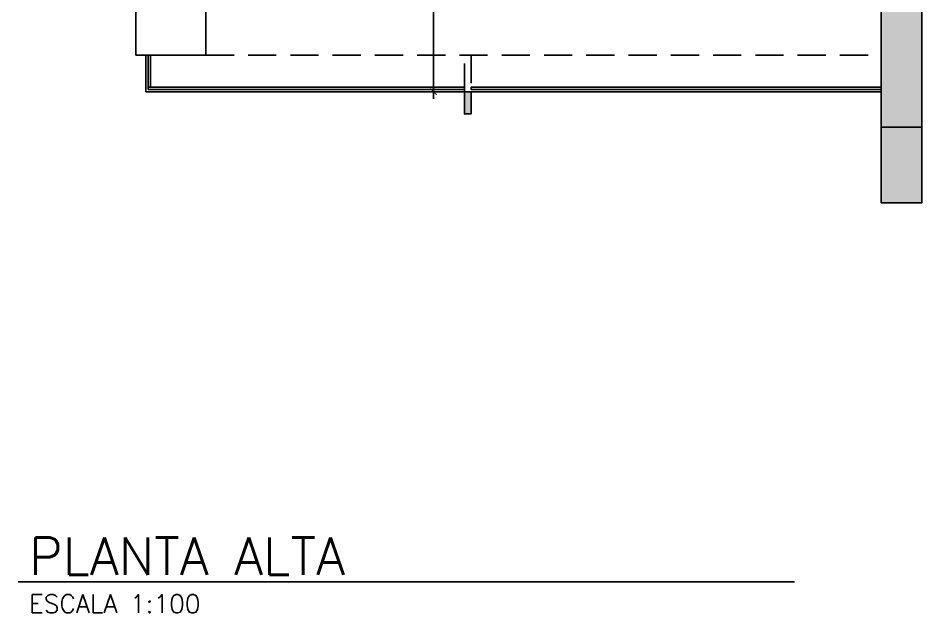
# Model space of a CAD drawing. Header units: metres. Extents: x 1769 to 3632, y 809 to 2652.
# Drawn here: x 2679.06 to 2699.42, y 1773.03 to 1786.43 of the extents above; entities that cross this region are included whole.
import ezdxf

# ---------------------------------------------------------------- set-up
doc = ezdxf.new("R2010")
doc.units = ezdxf.units.M
doc.header["$LTSCALE"] = 10
doc.header["$PDMODE"] = 35
doc.linetypes.add('HIDDEN', pattern=[9.525, 6.35, -3.175])
doc.layers.add('A-ANNO-NOTE', color=3, linetype='Continuous', lineweight=0)
for name, color, linetype in [('A-ANNO-TEXT', 3, 'Continuous'), ('A-COLS', 6, 'Continuous'), ('A-COLS-PATT+', 8, 'Continuous'), ('A-FLOR-HRAL', 1, 'Continuous'), ('A-FLOR-LEVL', 2, 'Continuous'), ('A-PROJ+', 1, 'HIDDEN'), ('A-WALL', 6, 'Continuous'), ('A-WALL-PATT', 8, 'Continuous')]:
    doc.layers.add(name, color=color, linetype=linetype)
doc.styles.add('ACABADOS', font='arial.ttf')
doc.styles.add('{18b73a54-fa43-428c-adcb-c1c7bbdf2c84}', font='Simplex.shx')
doc.dimstyles.new('100', dxfattribs={"dimtxt": 0.16, "dimasz": 0.14, "dimexe": 0.16, "dimexo": 0.01, "dimgap": 0.16, "dimtad": 0, "dimtih": 1, "dimtoh": 1, "dimzin": 1, "dimdsep": 46, "dimtxsty": 'ACABADOS', "dimblk": 'ARCHTICK', "dimcen": 0.16, "dimdle": 0.16, "dimclrd": 1, "dimclre": 8, "dimclrt": 2, "dimadec": 1, "dimazin": 0, "dimtp": 1.2, "dimtm": 0.6, "dimtfac": 1, "dimtix": 1, "dimtmove": 2, "dimatfit": 3, "dimldrblk": 'ARCHTICK', "dimfxl": 1, "dimtolj": 1, "dimtzin": 1, "dimarcsym": 0})

# ---------------------------------------------------------------- blocks, each defined once
blk = doc.blocks.new('_ArchTick')
at = {"color": 0, "linetype": 'ByBlock', "const_width": 0.15}
blk.add_lwpolyline([(-0.5, -0.5), (0.5, 0.5)], dxfattribs=at)
blk = doc.blocks.new('*D506')
at = {"layer": 'A-ANNO-NOTE', "color": 1, "lineweight": -2, "transparency": 16777216}
for p, q in [((2688.416, 1791.01), (2688.416, 1788.052)), ((2688.416, 1784.611), (2688.416, 1787.569))]:
    blk.add_line(p, q, dxfattribs=at)
at = {"layer": 'A-ANNO-NOTE', "color": 8, "linetype": 'HIDDEN', "lineweight": -2, "transparency": 16777216}
for p, q in [((2689.107, 1790.85), (2688.256, 1790.85)), ((2689.106, 1784.771), (2688.256, 1784.771))]:
    blk.add_line(p, q, dxfattribs=at)
at = {"layer": 'Defpoints', "color": 0, "transparency": 16777216}
for p in [(2689.117, 1790.85), (2688.416, 1784.771), (2689.116, 1784.771)]:
    blk.add_point(p, dxfattribs=at)
at = {"layer": 'A-ANNO-NOTE', "color": 1, "lineweight": -2, "transparency": 16777216, "xscale": 0.14, "yscale": 0.14, "zscale": 0.14}
for p, rotation in [((2688.416, 1790.85), 90), ((2688.416, 1784.771), 270)]:
    blk.add_blockref('_ArchTick', p, dxfattribs=dict(at, rotation=rotation))
at = {"layer": 'A-ANNO-NOTE', "color": 2, "transparency": 16777216, "insert": (2688.416, 1787.81), "char_height": 0.16, "attachment_point": 5, "style": 'ACABADOS'}
blk.add_mtext('\\A1;6.08', dxfattribs=at)

msp = doc.modelspace()

# ---------------------------------------------------------------- hatches: boundary and pattern name
at = {"layer": 'A-COLS-PATT+'}
h = msp.add_hatch(color=256, dxfattribs=at)
h.dxf.hatch_style = 1
h.paths.add_polyline_path([(2698.504, 1783.971), (2699.424, 1783.971), (2699.424, 1782.271), (2698.504, 1782.271)])
at = {"layer": 'A-WALL-PATT'}
h = msp.add_hatch(color=256, dxfattribs=at)
h.dxf.hatch_style = 1
h.paths.add_polyline_path([(2698.504, 1782.271), (2699.424, 1782.271), (2699.423, 1786.772), (2698.503, 1786.772)])
h = msp.add_hatch(color=256, dxfattribs=at)
h.dxf.hatch_style = 1
h.paths.add_polyline_path([(2689.116, 1784.771), (2689.266, 1784.771), (2689.266, 1784.271), (2689.116, 1784.271)])

# ---------------------------------------------------------------- linework, layer by layer
at = {"layer": 'A-ANNO-TEXT'}
msp.add_line((2679.057, 1773.732), (2696.555, 1773.732), dxfattribs=at)
at = {"layer": 'A-COLS'}
msp.add_lwpolyline([(2698.504, 1783.971), (2699.424, 1783.971), (2699.424, 1782.271), (2698.504, 1782.271)], close=True, dxfattribs=at)
at = {"layer": 'A-FLOR-HRAL'}
for points in [[(2682.04, 1785.596), (2681.989, 1785.596), (2681.989, 1784.872), (2682.04, 1784.872)], [(2689.116, 1784.822), (2689.116, 1784.872), (2681.989, 1784.872), (2681.989, 1784.822)], [(2698.504, 1784.821), (2698.504, 1784.872), (2689.266, 1784.871), (2689.266, 1784.821)]]:
    msp.add_lwpolyline(points, close=True, dxfattribs=at)
at = {"layer": 'A-FLOR-LEVL', "ltscale": 0.01}
msp.add_lwpolyline([(2681.938, 1790.85), (2681.939, 1786.896), (2683.288, 1786.896), (2683.288, 1785.596), (2681.939, 1785.596), (2681.939, 1784.771), (2698.503, 1784.771)], dxfattribs=at)
at = {"layer": 'A-PROJ+', "ltscale": 0.01}
msp.add_line((2683.288, 1785.596), (2698.503, 1785.596), dxfattribs=at)
msp.add_lwpolyline([(2689.116, 1785.596), (2689.266, 1785.596), (2689.266, 1784.771), (2689.116, 1784.771)], close=True, dxfattribs=at)
at = {"layer": 'A-WALL', "ltscale": 0.01}
for points in [[(2681.713, 1786.896), (2683.288, 1786.896), (2683.288, 1785.596), (2681.713, 1785.596)], [(2698.504, 1782.271), (2699.424, 1782.271), (2699.423, 1786.772), (2698.503, 1786.772)], [(2689.116, 1784.771), (2689.266, 1784.771), (2689.266, 1784.271), (2689.116, 1784.271)]]:
    msp.add_lwpolyline(points, close=True, dxfattribs=at)

# ---------------------------------------------------------------- texts
at = {"layer": 'A-ANNO-TEXT', "attachment_point": 1, "style": '{18b73a54-fa43-428c-adcb-c1c7bbdf2c84}'}
for s, width, insert, char_height in [('PLANTA ALTA', 10.20115, (2679.301, 1774.731), 0.84375), ('ESCALA 1:100', 4.98832, (2679.301, 1773.442), 0.41202)]:
    msp.add_mtext_dynamic_manual_height_columns(s, width=width, gutter_width=64.749, heights=[0], dxfattribs=dict(at, insert=insert, char_height=char_height))

# ---------------------------------------------------------------- dimensions: what is measured, and where the dimension line sits
at = {"layer": 'A-ANNO-NOTE'}
dim = msp.add_linear_dim(base=(2688.416, 1784.771), p1=(2689.117, 1790.85), p2=(2689.116, 1784.771), angle=90, dimstyle='100', dxfattribs=at)
dim.commit()
dim.dimension.update_dxf_attribs({"geometry": '*D506', "text_midpoint": (2688.416, 1787.81)})

doc.saveas('drawing.dxf')
